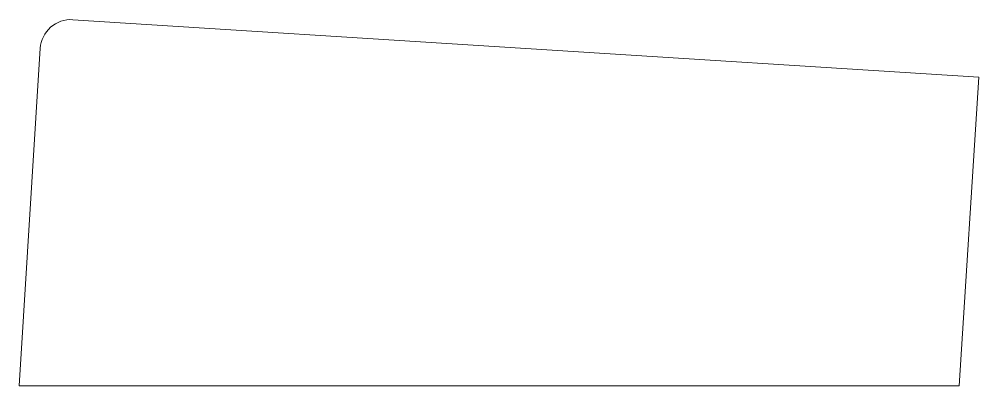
# Model space of a CAD drawing. Header units: metres. Extents: x 0 to 314, y -101 to 19.
import ezdxf

# ---------------------------------------------------------------- set-up
doc = ezdxf.new("R2010")
doc.units = ezdxf.units.M
doc.layers.add('A-DETL-GENF', color=92, linetype='Continuous', lineweight=18)

# ---------------------------------------------------------------- blocks, each defined once
blk = doc.blocks.new('27 kantpan_aanzicht - 27_DC_kantpan_aanzicht-3562122-00_0 Basismaterialen')
at = {"layer": 'A-DETL-GENF'}
for p, q in [((314.32, 0), (17.54, 18.83)), ((314.32, 0), (17.54, 18.83)), ((6.92, 9.47), (0, -101.04)), ((6.92, 9.47), (0, -101.04)), ((307.9, -101.04), (314.32, 0)), ((307.9, -101.04), (314.32, 0)), ((0, -101.04), (307.9, -101.04)), ((0, -101.04), (307.9, -101.04))]:
    blk.add_line(p, q, dxfattribs=at)
blk.add_arc((16.9, 8.85), 10, 86.3699, 176.4158, dxfattribs=at)
blk.add_arc((16.9, 8.85), 10, 86.3699, 176.4158, dxfattribs=at)

msp = doc.modelspace()

# ---------------------------------------------------------------- block references
msp.add_blockref('27 kantpan_aanzicht - 27_DC_kantpan_aanzicht-3562122-00_0 Basismaterialen', (0, 0))

doc.saveas('drawing.dxf')
